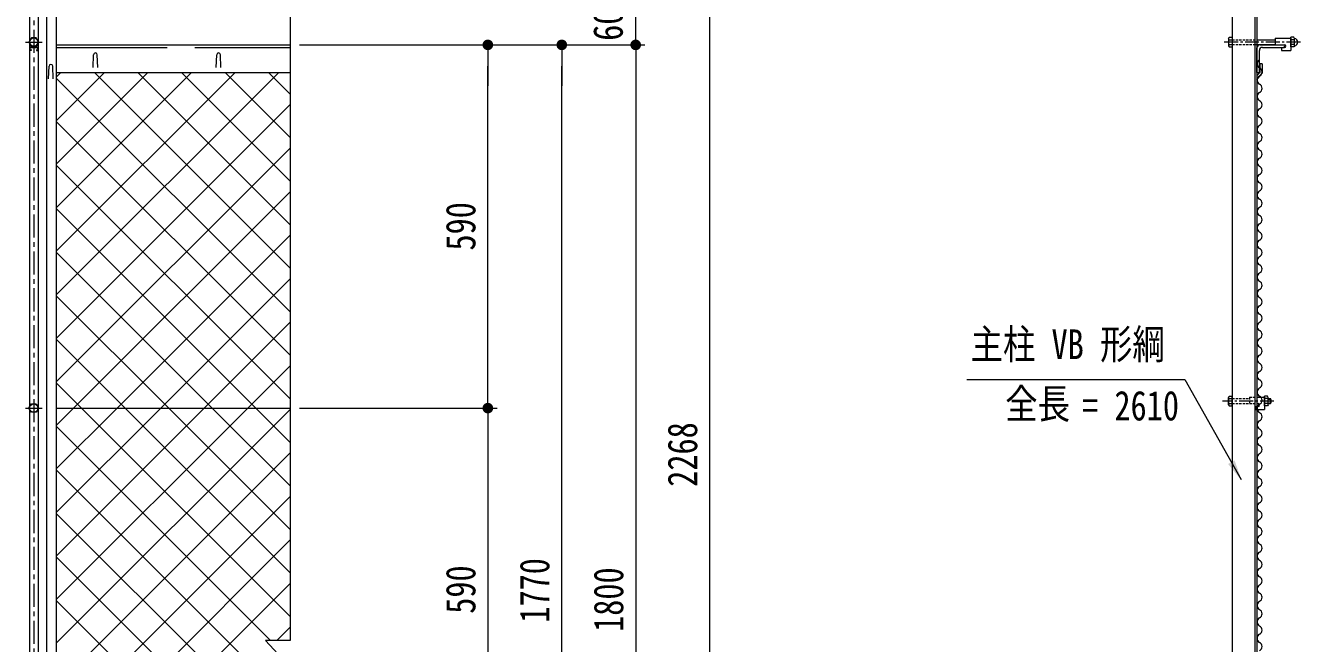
# Model space of a CAD drawing. Units: millimetres, scale not verified. Extents: x -4455 to 4455, y -3150 to 3150.
# Drawn here: x -1506 to 563, y 570 to 1574 of the extents above; entities that cross this region are included whole.
import ezdxf
from ezdxf.enums import TextEntityAlignment as Align

# ---------------------------------------------------------------- set-up
doc = ezdxf.new("R2010")
doc.units = ezdxf.units.MM
doc.header["$LTSCALE"] = 30
for name, pattern in [('DASHED', [7.5, 6, -1.5]), ('USER1', [2, 1.25, -0.25, 0.25, -0.25]), ('USER2', [0.1875, 0.125, -0.0625]), ('USER3', [4, 2.5, -0.5, 0.5, -0.5]), ('USER4', [1.125, 0.75, -0.125, 0.125, -0.125])]:
    doc.linetypes.add(name, pattern=pattern)
for name, color, linetype, lineweight in [('0-0_D-STR-TXT', 3, 'Continuous', 13), ('0-1_D-STR2', 2, 'Continuous', 13), ('0-2_D-STR1', 1, 'Continuous', 18), ('0-3_D-STR-DIM', 4, 'Continuous', 13), ('0-4_D-BMK', 2, 'USER4', 13), ('0-5_8部品', 7, 'Continuous', 9), ('0-6_D-STR3', 3, 'Continuous', 13), ('0-B_SUNPOU', 1, 'Continuous', 18), ('0-C_7詳細', 3, 'Continuous', 18), ('0-E_1部材', 7, 'Continuous', 9)]:
    doc.layers.add(name, color=color, linetype=linetype, lineweight=lineweight)
doc.styles.add('ＭＳ ゴシック', font='')
doc.styles.get('ＭＳ ゴシック').set_extended_font_data('MS Gothic')

# ---------------------------------------------------------------- blocks, each defined once
blk = doc.blocks.new('M1')
at = {"layer": '0-B_SUNPOU'}
blk.add_line((-7.5, 0), (-57.86, 0), dxfattribs=at)
for points in [[(0, 0), (-7.5, 0), (-7.44, 0.94)], [(0, 0), (-7.44, -0.94), (-7.5, 0)], [(0, 0), (-7.44, 0.94), (-7.26, 1.87)], [(0, 0), (-7.26, -1.87), (-7.44, -0.94)], [(0, 0), (-7.26, 1.87), (-6.97, 2.76)], [(0, 0), (-6.97, -2.76), (-7.26, -1.87)], [(0, 0), (-6.97, 2.76), (-6.57, 3.61)], [(0, 0), (-6.57, -3.61), (-6.97, -2.76)], [(0, 0), (-6.57, 3.61), (-6.07, 4.41)], [(0, 0), (-6.07, -4.41), (-6.57, -3.61)], [(0, 0), (-6.07, 4.41), (-5.47, 5.13)], [(0, 0), (-5.47, -5.13), (-6.07, -4.41)], [(0, 0), (-5.47, 5.13), (-4.78, 5.78)], [(0, 0), (-4.78, -5.78), (-5.47, -5.13)], [(0, 0), (-4.78, 5.78), (-4.02, 6.33)], [(0, 0), (-4.02, -6.33), (-4.78, -5.78)], [(0, 0), (-4.02, 6.33), (-3.19, 6.79)], [(0, 0), (-3.19, -6.79), (-4.02, -6.33)], [(0, 0), (-3.19, 6.79), (-2.32, 7.13)], [(0, 0), (-2.32, -7.13), (-3.19, -6.79)], [(0, 0), (-2.32, 7.13), (-1.41, 7.37)], [(0, 0), (-1.41, -7.37), (-2.32, -7.13)], [(0, 0), (-1.41, 7.37), (-0.47, 7.49)], [(0, 0), (-0.47, -7.49), (-1.41, -7.37)], [(0, 0), (-0.47, 7.49), (0.47, 7.49)], [(0, 0), (0.47, -7.49), (-0.47, -7.49)], [(0, 0), (0.47, 7.49), (1.41, 7.37)], [(0, 0), (1.41, 7.37), (2.32, 7.13)], [(0, 0), (2.32, 7.13), (3.19, 6.79)], [(0, 0), (3.19, 6.79), (4.02, 6.33)], [(0, 0), (4.02, 6.33), (4.78, 5.78)], [(0, 0), (4.78, 5.78), (5.47, 5.13)], [(0, 0), (5.47, 5.13), (6.07, 4.41)], [(0, 0), (6.07, 4.41), (6.57, 3.61)], [(0, 0), (6.57, 3.61), (6.97, 2.76)], [(0, 0), (6.97, 2.76), (7.26, 1.87)], [(0, 0), (7.26, 1.87), (7.44, 0.94)], [(0, 0), (7.44, 0.94), (7.5, 0)], [(0, 0), (1.41, -7.37), (0.47, -7.49)], [(0, 0), (2.32, -7.13), (1.41, -7.37)], [(0, 0), (3.19, -6.79), (2.32, -7.13)], [(0, 0), (4.02, -6.33), (3.19, -6.79)], [(0, 0), (4.78, -5.78), (4.02, -6.33)], [(0, 0), (5.47, -5.13), (4.78, -5.78)], [(0, 0), (6.07, -4.41), (5.47, -5.13)], [(0, 0), (6.57, -3.61), (6.07, -4.41)], [(0, 0), (6.97, -2.76), (6.57, -3.61)], [(0, 0), (7.26, -1.87), (6.97, -2.76)], [(0, 0), (7.44, -0.94), (7.26, -1.87)], [(0, 0), (7.5, 0), (7.44, -0.94)]]:
    blk.add_solid(points, dxfattribs=at)

msp = doc.modelspace()

# ---------------------------------------------------------------- linework, layer by layer
at = {"layer": '0-0_D-STR-TXT'}
msp.add_lwpolyline([(21.3, 998.43), (375.14, 998.43), (466.6, 836.08)], dxfattribs=at)
msp.add_solid([(467.73, 834.07), (445.58, 861.19), (456.02, 867.07)], dxfattribs=at)
at = {"layer": '0-1_D-STR2'}
for p, q in [((-1456.51, 1489.57), (-1449.07, 1497.01)), ((-1456.51, 1418.86), (-1378.36, 1497.01)), ((-1456.51, 1348.15), (-1307.65, 1497.01)), ((-1456.51, 1277.44), (-1236.94, 1497.01)), ((-1456.51, 1206.73), (-1166.23, 1497.01)), ((-1456.51, 1136.02), (-1095.52, 1497.01)), ((-1076.85, 1179.2), (-1394.66, 1497.01)), ((-1076.85, 1249.92), (-1323.95, 1497.01)), ((-1076.85, 1320.63), (-1253.24, 1497.01)), ((-1076.85, 1391.34), (-1182.53, 1497.01)), ((-1076.85, 1462.05), (-1111.81, 1497.01)), ((-1076.85, 1108.49), (-1456.51, 1488.15)), ((-1456.51, 1065.3), (-1076.85, 1444.96)), ((-1076.85, 1037.78), (-1456.51, 1417.44)), ((-1456.51, 994.59), (-1076.85, 1374.25)), ((-1076.85, 967.07), (-1456.51, 1346.73)), ((-1428.39, 952.01), (-1076.85, 1303.54)), ((-1132.5, 952.01), (-1456.51, 1276.02)), ((-1357.68, 952.01), (-1076.85, 1232.83)), ((-1203.21, 952.01), (-1456.51, 1205.31)), ((-1286.97, 952.01), (-1076.85, 1162.12)), ((-1273.92, 952.01), (-1456.51, 1134.6)), ((-1216.25, 952.01), (-1076.85, 1091.41)), ((-1344.63, 952.01), (-1456.51, 1063.89)), ((-1145.54, 952.01), (-1076.85, 1020.7)), ((-1415.34, 952.01), (-1456.51, 993.18)), ((-1456.51, 923.88), (-1428.39, 952.01)), ((-1456.51, 853.17), (-1357.68, 952.01)), ((-1456.51, 782.46), (-1286.97, 952.01)), ((-1456.51, 711.75), (-1216.25, 952.01)), ((-1456.51, 641.04), (-1145.54, 952.01)), ((-1076.85, 613.52), (-1415.34, 952.01)), ((-1076.85, 684.23), (-1344.63, 952.01)), ((-1076.85, 754.94), (-1273.92, 952.01)), ((-1076.85, 825.65), (-1203.21, 952.01)), ((-1076.85, 896.36), (-1132.5, 952.01)), ((-1456.51, 570.33), (-1076.85, 949.99)), ((-1108.81, 574.77), (-1456.51, 922.47)), ((-1456.51, 499.62), (-1076.85, 879.28)), ((-1076.85, 472.1), (-1456.51, 851.76)), ((-1456.51, 428.91), (-1076.85, 808.57)), ((-1076.85, 401.39), (-1456.51, 781.05)), ((-1452.7, 362.01), (-1076.85, 737.86)), ((-1381.99, 362.01), (-1076.85, 667.15)), ((-1178.9, 362.01), (-1456.51, 639.63)), ((-1098.52, 574.77), (-1076.85, 596.44))]:
    msp.add_line(p, q, dxfattribs=at)
at = {"layer": '0-1_D-STR2', "color": 7, "lineweight": 9}
msp.add_line((-1456.51, 952.01), (-1076.85, 952.01), dxfattribs=at)
at = {"layer": '0-1_D-STR2'}
msp.add_lwpolyline([(-1076.85, 330.68), (-1108.19, 362.01), (-1456.51, 710.34)], dxfattribs=at)
for centre, start, end in [((500.13, 1511.38), 118.07249, 241.92751), ((500.13, 1484.71), 118.07249, 241.92751), ((493.02, 1498.05), 298.07249, 61.92751), ((493.02, 1471.38), 298.07249, 61.92751), ((500.13, 1458.05), 118.07249, 241.92751), ((493.02, 1444.71), 298.07249, 61.92751), ((500.13, 1431.38), 118.07249, 241.92751), ((500.13, 1404.71), 118.07249, 241.92751), ((493.02, 1418.05), 298.07249, 61.92751), ((493.02, 1391.38), 298.07249, 61.92751), ((500.13, 1378.05), 118.07249, 241.92751), ((493.02, 1364.71), 298.07249, 61.92751), ((500.13, 1351.38), 118.07249, 241.92751), ((500.13, 1324.71), 118.07249, 241.92751), ((493.02, 1338.05), 298.07249, 61.92751), ((500.13, 1298.05), 118.07249, 241.92751), ((493.02, 1311.38), 298.07249, 61.92751), ((493.02, 1284.71), 298.07249, 61.92751), ((500.13, 1271.38), 118.07249, 241.92751), ((493.02, 1258.05), 298.07249, 61.92751), ((500.13, 1244.71), 118.07249, 241.92751), ((500.13, 1218.05), 118.07249, 241.92751), ((493.02, 1231.38), 298.07249, 61.92751), ((493.02, 1204.71), 298.07249, 61.92751), ((500.13, 1191.38), 118.07249, 241.92751), ((493.02, 1178.05), 298.07249, 61.92751), ((500.13, 1164.71), 118.07249, 241.92751), ((500.13, 1138.05), 118.07249, 241.92751), ((493.02, 1151.38), 298.07249, 61.92751), ((500.13, 1111.38), 118.07249, 241.92751), ((493.02, 1124.71), 298.07249, 61.92751), ((493.02, 1098.05), 298.07249, 61.92751), ((500.13, 1084.71), 118.07249, 241.92751), ((493.02, 1071.38), 298.07249, 61.92751), ((500.13, 1058.05), 118.07249, 241.92751), ((500.13, 1031.38), 118.07249, 241.92751), ((493.02, 1044.71), 298.07249, 61.92751), ((493.02, 1018.05), 298.07249, 61.92751), ((500.13, 1004.71), 118.07249, 241.92751), ((493.02, 991.38), 298.07249, 61.92751), ((500.13, 978.05), 118.07249, 241.92751), ((500.13, 951.38), 118.07249, 241.92751), ((493.02, 964.71), 298.07249, 61.92751), ((500.13, 924.71), 118.07249, 241.92751), ((493.02, 938.05), 298.07249, 61.92751), ((493.02, 911.38), 298.07249, 61.92751), ((500.13, 898.05), 118.07249, 241.92751), ((493.02, 884.71), 298.07249, 61.92751), ((500.13, 871.38), 118.07249, 241.92751), ((500.13, 844.71), 118.07249, 241.92751), ((493.02, 858.05), 298.07249, 61.92751), ((493.02, 831.38), 298.07249, 61.92751), ((500.13, 818.05), 118.07249, 241.92751), ((493.02, 804.71), 298.07249, 61.92751), ((500.13, 791.38), 118.07249, 241.92751), ((500.13, 764.71), 118.07249, 241.92751), ((493.02, 778.05), 298.07249, 61.92751), ((493.02, 751.38), 298.07249, 61.92751), ((500.13, 738.05), 118.07249, 241.92751), ((493.02, 724.71), 298.07249, 61.92751), ((500.13, 711.38), 118.07249, 241.92751), ((493.02, 698.05), 298.07249, 61.92751), ((500.13, 684.71), 118.07249, 241.92751), ((500.13, 658.05), 118.07249, 241.92751), ((493.02, 671.38), 298.07249, 61.92751), ((493.02, 644.71), 298.07249, 61.92751), ((500.13, 631.38), 118.07249, 241.92751), ((493.02, 618.05), 298.07249, 61.92751), ((500.13, 604.71), 118.07249, 241.92751), ((500.13, 578.05), 118.07249, 241.92751), ((493.02, 591.38), 298.07249, 61.92751), ((493.02, 564.71), 298.07249, 61.92751)]:
    msp.add_arc(centre, 7.56, start, end, dxfattribs=at)
at = {"layer": '0-2_D-STR1'}
for p, q in [((-1500.01, 2027.95), (-1500.02, -557.99)), ((-1486.01, 2027.95), (-1486.02, -557.99)), ((-1472.51, 2010.15), (-1472.52, -557.99)), ((-1456.51, 2010.15), (-1456.52, -557.99)), ((452.37, 1610.88), (452.37, -557.99)), ((488.87, 1602.78), (488.87, -557.99)), ((492.37, 1602.01), (492.37, -557.99)), ((-1456.51, 1542.01), (-1076.85, 1542.01)), ((492.37, 1497.01), (492.37, 1537.01)), ((496.37, 1499.01), (496.37, 1533.01)), ((499.87, 1542.01), (529.87, 1542.01)), ((501.37, 1538.01), (535.37, 1538.01)), ((537.37, 1542.01), (537.37, 1540.01)), ((-1396.77, 1505.51), (-1396.02, 1526.01)), ((-1389.27, 1505.51), (-1390.02, 1526.01)), ((-1196.77, 1505.51), (-1196.02, 1526.01)), ((-1189.27, 1505.51), (-1190.02, 1526.01)), ((497.1, 1511.06), (497.1, 1497.22)), ((501.1, 1511.06), (497.1, 1511.06)), ((501.1, 1511.06), (501.1, 1495.97)), ((-1469, 1486.86), (-1468.25, 1507.36)), ((-1461.5, 1486.86), (-1462.25, 1507.36)), ((-1456.51, 1497.01), (-1076.85, 1497.01)), ((492.37, 1491.5), (497.1, 1497.22)), ((492.37, 1497.01), (494.37, 1497.01)), ((492.42, 1485.49), (501.1, 1495.97))]:
    msp.add_line(p, q, dxfattribs=at)
at = {"layer": '0-2_D-STR1', "linetype": 'DASHED'}
msp.add_line((-1456.51, 1538.01), (-1076.85, 1538.01), dxfattribs=at)
at = {"layer": '0-2_D-STR1'}
for centre, radius, start, end in [((497.37, 1537.01), 5, 90, 180), ((501.37, 1533.01), 5, 90, 180), ((535.37, 1540.01), 2, 270, 0), ((-1393.02, 1526.01), 3, 0, 180), ((-1193.02, 1526.01), 3, 0, 180), ((-1465.25, 1507.36), 3, 0, 180), ((494.37, 1499.01), 2, 270, 0)]:
    msp.add_arc(centre, radius, start, end, dxfattribs=at)
at = {"layer": '0-3_D-STR-DIM'}
for p, q in [((-1076.85, 1989.71), (-1076.85, 574.77)), ((-1116.85, 574.77), (-1036.85, 488.61)), ((-1076.85, 574.77), (-1116.85, 574.77))]:
    msp.add_line(p, q, dxfattribs=at)
at = {"layer": '0-3_D-STR-DIM', "color": 1, "lineweight": 18}
for p, q in [((-396, 1975.65), (-396, -223.49)), ((-516, 1542.01), (-516, 1602.01)), ((-1061.85, 1542.01), (-621, 1542.01)), ((-1061.85, 1542.01), (-501, 1542.01)), ((-1061.85, 1542.01), (-501, 1542.01)), ((-1061.85, 1542.01), (-741, 1542.01)), ((-756, 986.51), (-756, 1507.51)), ((-636, -193.49), (-636, 1507.51)), ((-516, 1507.51), (-516, 1473.01)), ((-516, 1507.51), (-516, -223.49)), ((-1061.85, 952.01), (-741, 952.01)), ((-1061.85, 952.01), (-741, 952.01)), ((-756, 917.51), (-756, 396.51))]:
    msp.add_line(p, q, dxfattribs=at)
at = {"layer": '0-4_D-BMK', "linetype": 'USER1'}
msp.add_line((-1493.02, 2046.63), (-1493.02, -580.83), dxfattribs=at)
at = {"layer": '0-4_D-BMK', "linetype": 'USER3'}
msp.add_line((-1506.45, 1546.46), (-1479.57, 1546.46), dxfattribs=at)
at = {"layer": '0-4_D-BMK'}
for p, q in [((563.06, 1546.46), (437.61, 1546.46)), ((519.99, 963.44), (436.5, 963.44))]:
    msp.add_line(p, q, dxfattribs=at)
at = {"layer": '0-5_8部品', "color": 1, "linetype": 'USER1', "lineweight": 18}
msp.add_line((-1506.45, 952.01), (-1479.57, 952.01), dxfattribs=at)
at = {"layer": '0-5_8部品', "color": 3, "lineweight": 18}
msp.add_lwpolyline([(-1485.18, 952.01), (-1489.1, 945.22), (-1496.94, 945.22), (-1500.86, 952.01), (-1496.94, 958.8), (-1489.1, 958.8)], close=True, dxfattribs=at)
msp.add_circle((-1493.02, 952.01), 6.8, dxfattribs=at)
at = {"layer": '0-6_D-STR3'}
for p, q in [((445.97, 1552.38), (447.08, 1554.3)), ((445.97, 1552.38), (445.97, 1540.54)), ((447.08, 1554.3), (452.37, 1554.3)), ((452.37, 1554.3), (452.37, 1538.62)), ((522.18, 1552.78), (547.18, 1552.78)), ((522.18, 1552.78), (522.18, 1542.28)), ((547.18, 1538.62), (547.18, 1554.3)), ((547.18, 1552.78), (547.18, 1532.78)), ((553.58, 1540.54), (553.58, 1552.38)), ((446.66, 1550.46), (452.37, 1550.46)), ((446.66, 1542.46), (452.37, 1542.46)), ((487.47, 1542.46), (522.18, 1542.46)), ((492.37, 1550.46), (522.23, 1550.46)), ((522.18, 1542.28), (536.93, 1542.28)), ((532.18, 1537.78), (536.93, 1537.78)), ((532.18, 1537.78), (532.18, 1532.78)), ((532.18, 1532.78), (547.18, 1532.78)), ((552.89, 1550.46), (547.18, 1550.46)), ((552.89, 1542.46), (547.18, 1542.46)), ((552.47, 1538.62), (547.18, 1538.62)), ((553.58, 1540.54), (552.47, 1538.62)), ((445.97, 969.36), (447.08, 971.28)), ((445.97, 957.52), (445.97, 969.36)), ((445.97, 957.52), (447.08, 955.6)), ((446.66, 967.44), (452.37, 967.44)), ((446.66, 959.44), (452.37, 959.44)), ((447.08, 971.28), (452.37, 971.28)), ((447.08, 955.6), (452.37, 955.6)), ((452.37, 955.6), (452.37, 971.28)), ((490.24, 954.76), (494.19, 954.76)), ((492.37, 969.76), (504.44, 969.76)), ((492.37, 959.26), (494.19, 959.26)), ((504.44, 955.6), (504.44, 971.28)), ((504.44, 969.76), (504.44, 949.76)), ((510.15, 967.44), (504.44, 967.44)), ((510.15, 959.44), (504.44, 959.44)), ((509.73, 955.6), (504.44, 955.6)), ((510.84, 957.52), (509.73, 955.6)), ((510.84, 957.52), (510.84, 969.36)), ((510.84, 967.44), (514.39, 967.44)), ((510.84, 959.44), (514.39, 959.44)), ((514.39, 959.44), (514.39, 967.44)), ((490.24, 949.76), (504.44, 949.76))]:
    msp.add_line(p, q, dxfattribs=at)
at = {"layer": '0-6_D-STR3', "color": 1, "linetype": 'USER2'}
for p, q in [((-1499.27, 1543.71), (-1499.27, 1532.78)), ((-1498.45, 1542.28), (-1499.27, 1542.28)), ((-1497.27, 1537.78), (-1499.27, 1537.78)), ((-1497.27, 1538.01), (-1488.77, 1538.01)), ((-1488.77, 1540.24), (-1488.77, 1532.78)), ((-1488.77, 1537.78), (-1486.77, 1537.78)), ((-1488.77, 1532.78), (-1486.77, 1532.78)), ((-1487.59, 1542.28), (-1486.77, 1542.28)), ((-1486.77, 1543.71), (-1486.77, 1532.78)), ((452.37, 1550.46), (492.37, 1550.46)), ((452.37, 1542.46), (492.37, 1542.46)), ((452.37, 967.44), (480.24, 967.44)), ((452.37, 959.44), (480.24, 959.44)), ((480.24, 969.76), (480.24, 959.26)), ((480.24, 969.76), (492.37, 969.76)), ((480.24, 959.26), (492.37, 959.26)), ((490.24, 954.76), (490.24, 949.76))]:
    msp.add_line(p, q, dxfattribs=at)
at = {"layer": '0-6_D-STR3', "color": 1}
for p, q in [((510.84, 966.64), (514.8, 966.64)), ((510.84, 960.24), (514.8, 960.24))]:
    msp.add_line(p, q, dxfattribs=at)
at = {"layer": '0-6_D-STR3'}
msp.add_lwpolyline([(-1485.18, 1546.46), (-1489.1, 1553.25), (-1496.94, 1553.25), (-1500.86, 1546.46), (-1496.94, 1539.67), (-1489.1, 1539.67)], close=True, dxfattribs=at)
for points in [[(553.58, 1552.38), (552.47, 1554.3), (547.18, 1554.3)], [(445.97, 1540.54), (447.08, 1538.62), (452.37, 1538.62)], [(510.84, 969.36), (509.73, 971.28), (504.44, 971.28)]]:
    msp.add_lwpolyline(points, dxfattribs=at)
at = {"layer": '0-6_D-STR3', "color": 1, "linetype": 'USER2'}
msp.add_lwpolyline([(-1497.27, 1540.24), (-1497.27, 1532.78), (-1499.27, 1532.78)], dxfattribs=at)
at = {"layer": '0-6_D-STR3'}
msp.add_circle((-1493.02, 1546.46), 6.8, dxfattribs=at)
for centre, radius, start, end in [((449, 1552.38), 3.03, 180, 219.3382), ((550.55, 1552.38), 3.03, 320.6618, 0), ((552.79, 1546.46), 5.97, 277.58062, 82.41938), ((457.97, 1546.46), 12, 160.52878, 199.47122), ((449, 1540.54), 3.03, 140.6618, 180), ((536.93, 1540.03), 2.25, 270, 90), ((541.58, 1546.46), 12, 340.52878, 19.47122), ((550.55, 1540.54), 3.03, 0, 39.3382), ((449, 969.36), 3.03, 180, 219.3382), ((457.97, 963.44), 12, 160.52878, 199.47122), ((449, 957.52), 3.03, 140.6618, 180), ((494.19, 957.01), 2.25, 270, 90), ((507.81, 969.36), 3.03, 320.6618, 0), ((498.84, 963.44), 12, 340.52878, 19.47122), ((507.81, 957.52), 3.03, 0, 39.3382), ((507.46, 963.44), 8, 330, 30)]:
    msp.add_arc(centre, radius, start, end, dxfattribs=at)
at = {"layer": '0-C_7詳細', "color": 7, "lineweight": 9}
msp.add_line((492.37, 954.76), (492.37, 949.76), dxfattribs=at)
at = {"layer": '0-E_1部材'}
msp.add_line((497.37, 1542.01), (537.37, 1542.01), dxfattribs=at)

# ---------------------------------------------------------------- block references
at = {"layer": '0-3_D-STR-DIM', "xscale": 1.15, "yscale": 1.15}
for p, rotation in [((-756, 1542.01), 90), ((-636, 1542.01), 90), ((-516, 1542.01), 90), ((-516, 1542.01), 90), ((-756, 952.01), 270), ((-756, 952.01), 90)]:
    msp.add_blockref('M1', p, dxfattribs=dict(at, rotation=rotation))

# ---------------------------------------------------------------- texts
at = {"layer": '0-0_D-STR-TXT', "style": 'ＭＳ ゴシック', "width": 0.8}
for s, p in [('主柱 VB 形綱', (27.6, 1017.23)), ('全長', (83.84, 920.54)), ('= 2610', (208.57, 917.57))]:
    msp.add_text(s, height=48.17, dxfattribs=at).set_placement(p, align=Align.BOTTOM_LEFT)
at = {"layer": '0-3_D-STR-DIM', "color": 3, "style": 'ＭＳ ゴシック', "width": 0.8}
for s, p in [('60', (-522.59, 1548.62)), ('590', (-761.75, 1207.91)), ('2268', (-401.75, 824.18)), ('1770', (-641.75, 603.49)), ('590', (-761.75, 617.91)), ('1800', (-521.75, 588.49))]:
    msp.add_text(s, height=48.17, rotation=90, dxfattribs=at).set_placement(p, align=Align.BOTTOM_LEFT)

doc.saveas('drawing.dxf')
